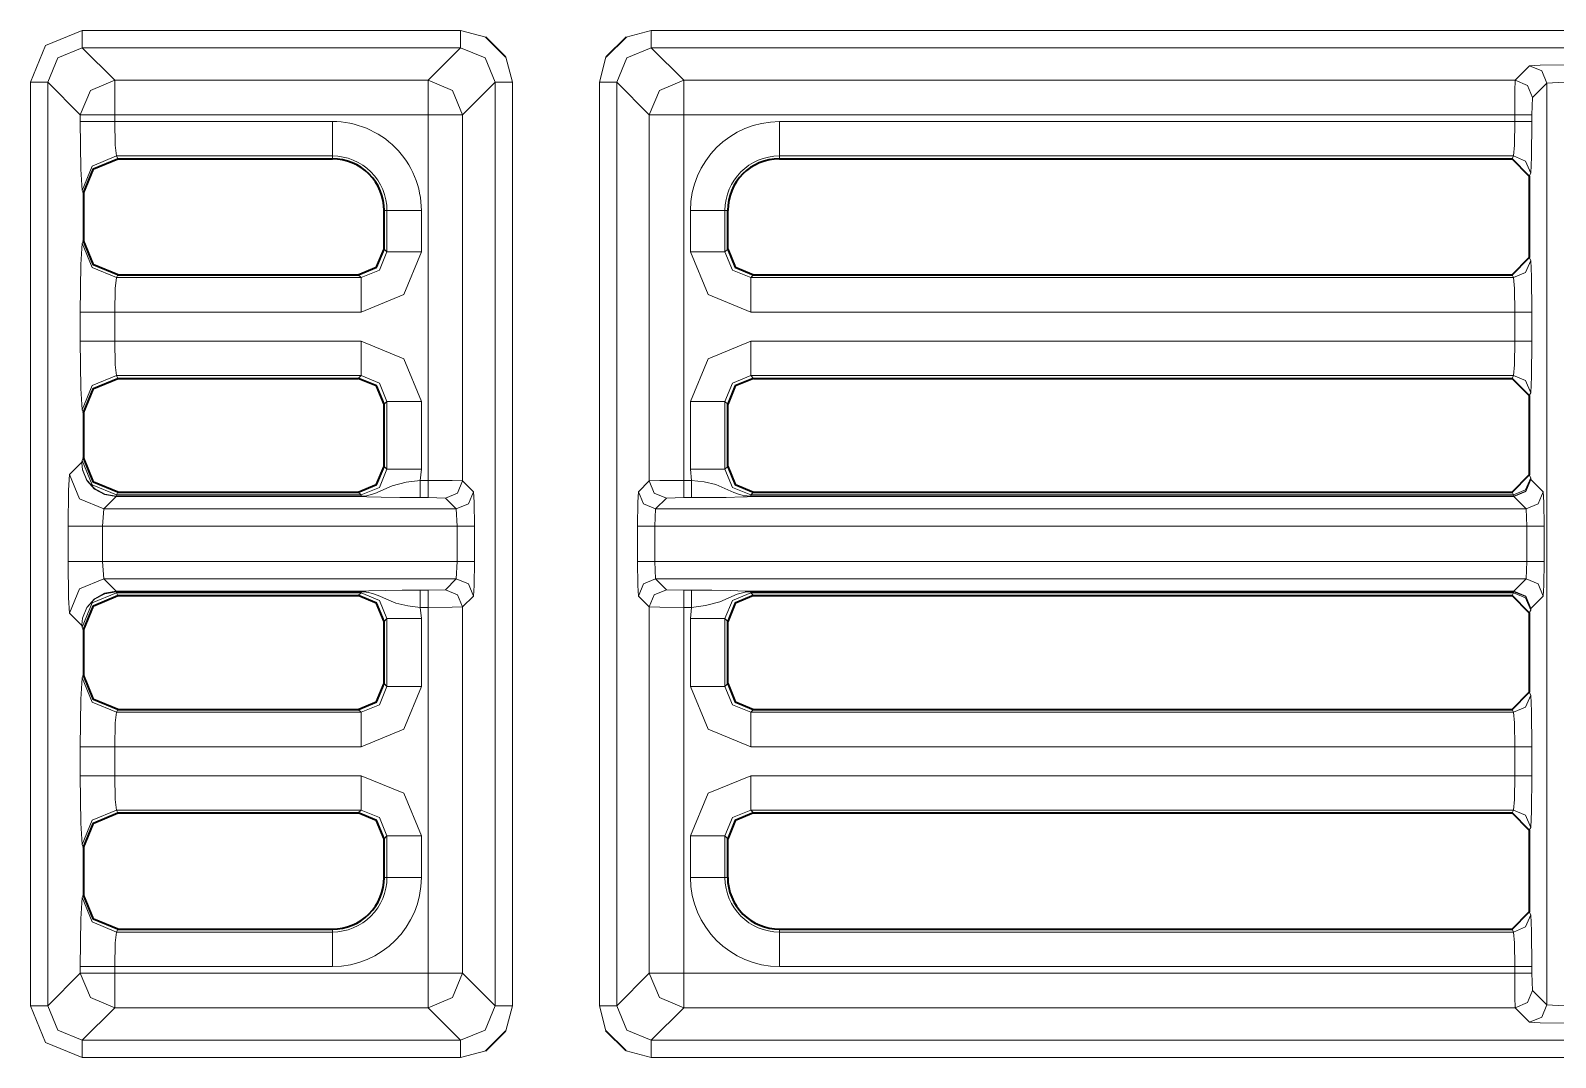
# Model space of a CAD drawing. Header units: millimetres. Extents: x 0 to 2941, y -405 to 1422.
# Drawn here: x 269.33 to 313.55, y 455.9 to 485.68 of the extents above; entities that cross this region are included whole.
import ezdxf

# ---------------------------------------------------------------- set-up
doc = ezdxf.new("R2010")
doc.units = ezdxf.units.MM
doc.layers.add('FINE', color=9, linetype='Continuous')
doc.layers.add('OUTLINE', color=7, linetype='Continuous')

msp = doc.modelspace()

# ---------------------------------------------------------------- linework, layer by layer
at = {"layer": 'FINE', "lineweight": 9}
for p, q in [((270.829, 485.677), (281.804, 485.677)), ((281.804, 485.677), (282.531, 485.489)), ((281.804, 485.177), (270.829, 485.177)), ((271.773, 484.234), (270.829, 485.177)), ((280.86, 484.234), (281.804, 485.177)), ((283.115, 484.905), (283.303, 484.178)), ((285.83, 484.178), (286.018, 484.905)), ((312.384, 484.234), (312.804, 484.654)), ((269.329, 484.178), (269.329, 457.403)), ((269.829, 457.403), (269.829, 484.178)), ((269.829, 484.178), (270.773, 483.234)), ((271.773, 484.234), (280.86, 484.234)), ((282.804, 484.178), (281.86, 483.234)), ((282.804, 457.403), (282.804, 484.178)), ((287.273, 483.234), (286.33, 484.178)), ((288.273, 484.234), (312.384, 484.234)), ((313.304, 484.154), (312.884, 483.734)), ((313.804, 484.179), (313.304, 484.154)), ((313.304, 457.427), (313.304, 484.154)), ((312.884, 483.734), (312.871, 483.234)), ((270.773, 483.234), (270.773, 483.039)), ((271.773, 483.039), (271.773, 483.234)), ((280.86, 483.234), (271.773, 483.234)), ((271.773, 483.039), (278.085, 483.039)), ((280.86, 472.634), (280.86, 483.234)), ((281.86, 483.234), (281.86, 472.621)), ((287.273, 472.621), (287.273, 483.234)), ((312.371, 483.234), (288.273, 483.234)), ((288.273, 483.234), (288.273, 472.634)), ((291.049, 483.039), (312.371, 483.039)), ((312.371, 483.039), (312.371, 483.234)), ((312.871, 483.234), (312.871, 483.039)), ((278.085, 482.04), (271.822, 482.04)), ((271.863, 481.959), (271.822, 482.04)), ((278.085, 481.959), (278.085, 482.04)), ((291.049, 482.04), (291.049, 481.959)), ((312.334, 482.04), (291.049, 482.04)), ((312.293, 481.959), (312.334, 482.04)), ((312.834, 481.54), (312.793, 481.458)), ((270.823, 481.041), (270.864, 480.958)), ((279.666, 480.459), (279.585, 480.459)), ((280.665, 480.459), (280.665, 479.261)), ((288.469, 479.261), (288.469, 480.459)), ((289.467, 480.459), (289.467, 479.261)), ((289.549, 480.459), (289.467, 480.459)), ((270.864, 479.594), (270.823, 479.511)), ((289.467, 479.261), (289.549, 479.342)), ((312.793, 479.093), (312.834, 479.011)), ((271.822, 478.512), (271.863, 478.593)), ((271.822, 478.512), (278.917, 478.512)), ((278.917, 478.512), (278.836, 478.593)), ((290.298, 478.593), (290.216, 478.512)), ((290.216, 478.512), (312.334, 478.512)), ((312.334, 478.512), (312.293, 478.593)), ((270.773, 477.513), (270.773, 476.673)), ((278.917, 477.513), (271.773, 477.513)), ((271.773, 476.673), (271.773, 477.513)), ((312.371, 477.513), (290.216, 477.513)), ((312.871, 477.513), (312.871, 476.673)), ((271.773, 476.673), (278.917, 476.673)), ((271.863, 475.593), (271.822, 475.675)), ((312.334, 475.675), (290.216, 475.675)), ((290.216, 475.675), (290.298, 475.593)), ((312.293, 475.593), (312.334, 475.675)), ((312.834, 475.175), (312.793, 475.093)), ((270.823, 474.676), (270.864, 474.593)), ((279.666, 474.926), (279.585, 474.844)), ((279.666, 472.961), (279.666, 474.926)), ((280.665, 474.926), (280.665, 472.961)), ((288.469, 472.961), (288.469, 474.926)), ((289.549, 474.844), (289.467, 474.926)), ((289.467, 474.926), (289.467, 472.961)), ((270.823, 473.211), (270.814, 473.162)), ((270.864, 473.294), (270.823, 473.211)), ((270.814, 473.162), (270.458, 472.806)), ((279.585, 473.042), (279.666, 472.961)), ((280.665, 472.961), (280.634, 472.634)), ((288.499, 472.634), (288.469, 472.961)), ((289.467, 472.961), (289.549, 473.042)), ((312.793, 472.793), (312.834, 472.712)), ((280.634, 472.634), (280.86, 472.634)), ((281.86, 472.621), (282.175, 472.306)), ((286.958, 472.306), (287.273, 472.621)), ((288.273, 472.634), (288.499, 472.634)), ((312.834, 472.712), (312.842, 472.663)), ((312.842, 472.663), (313.199, 472.306)), ((271.457, 471.806), (271.815, 472.163)), ((271.809, 472.163), (271.815, 472.163)), ((271.812, 472.18), (271.822, 472.212)), ((271.815, 472.18), (271.812, 472.18)), ((278.917, 472.163), (271.815, 472.163)), ((271.822, 472.212), (271.863, 472.293)), ((271.822, 472.212), (278.917, 472.212)), ((278.917, 472.212), (278.836, 472.293)), ((280.86, 472.134), (280.634, 472.134)), ((281.36, 472.121), (280.86, 472.134)), ((281.675, 471.806), (281.36, 472.121)), ((287.773, 472.121), (287.458, 471.806)), ((288.273, 472.134), (287.773, 472.121)), ((288.499, 472.134), (288.273, 472.134)), ((290.298, 472.293), (290.216, 472.212)), ((312.342, 472.163), (290.216, 472.163)), ((312.699, 471.806), (312.342, 472.163)), ((271.419, 471.306), (271.457, 471.806)), ((271.457, 471.806), (281.675, 471.806)), ((281.701, 471.306), (281.675, 471.806)), ((287.458, 471.806), (287.432, 471.306)), ((287.458, 471.806), (312.699, 471.806)), ((312.725, 471.306), (312.699, 471.806)), ((270.42, 471.306), (270.42, 470.281)), ((271.419, 470.281), (271.419, 471.306)), ((281.701, 471.306), (271.419, 471.306)), ((281.701, 470.281), (281.701, 471.306)), ((282.201, 471.306), (282.201, 470.281)), ((286.933, 470.281), (286.933, 471.306)), ((287.432, 471.306), (287.432, 470.281)), ((312.725, 471.306), (287.432, 471.306)), ((312.725, 470.281), (312.725, 471.306)), ((271.419, 470.281), (281.701, 470.281)), ((271.457, 469.781), (271.419, 470.281)), ((281.675, 469.781), (281.701, 470.281)), ((287.432, 470.281), (312.725, 470.281)), ((287.432, 470.281), (287.458, 469.781)), ((312.699, 469.781), (312.725, 470.281)), ((271.815, 469.423), (271.457, 469.781)), ((312.342, 469.423), (312.699, 469.781)), ((271.812, 469.407), (271.815, 469.407)), ((271.822, 469.375), (271.812, 469.407)), ((271.815, 469.423), (278.917, 469.423)), ((278.917, 469.407), (271.815, 469.407)), ((278.917, 469.375), (271.822, 469.375)), ((271.863, 469.293), (271.822, 469.375)), ((278.836, 469.293), (278.917, 469.375)), ((280.634, 469.453), (280.86, 469.453)), ((280.86, 469.453), (281.36, 469.465)), ((287.773, 469.465), (288.273, 469.453)), ((288.273, 469.453), (288.499, 469.453)), ((290.216, 469.423), (312.342, 469.423)), ((312.342, 469.407), (290.216, 469.407)), ((290.216, 469.375), (290.298, 469.293)), ((312.334, 469.375), (290.216, 469.375)), ((312.293, 469.293), (312.334, 469.375)), ((312.334, 469.375), (312.342, 469.407)), ((313.199, 469.281), (312.842, 468.924)), ((270.458, 468.781), (270.814, 468.425)), ((280.86, 468.953), (280.634, 468.953)), ((280.634, 468.953), (280.665, 468.626)), ((280.86, 458.347), (280.86, 468.953)), ((288.499, 468.953), (288.273, 468.953)), ((288.273, 468.953), (288.273, 458.347)), ((288.469, 468.626), (288.499, 468.953)), ((312.834, 468.875), (312.793, 468.793)), ((312.842, 468.924), (312.834, 468.875)), ((270.814, 468.425), (270.823, 468.376)), ((270.823, 468.376), (270.864, 468.293)), ((280.665, 468.626), (280.665, 466.661)), ((288.469, 466.661), (288.469, 468.626)), ((289.549, 468.545), (289.467, 468.626)), ((289.467, 468.626), (289.467, 466.661)), ((270.864, 466.994), (270.823, 466.911)), ((289.467, 466.661), (289.549, 466.742)), ((312.793, 466.493), (312.834, 466.411)), ((271.822, 465.912), (271.863, 465.993)), ((271.822, 465.912), (278.917, 465.912)), ((278.917, 465.912), (278.836, 465.993)), ((290.298, 465.993), (290.216, 465.912)), ((290.216, 465.912), (312.334, 465.912)), ((312.334, 465.912), (312.293, 465.993)), ((270.773, 464.913), (270.773, 464.073)), ((278.917, 464.913), (271.773, 464.913)), ((271.773, 464.073), (271.773, 464.913)), ((312.871, 464.913), (312.871, 464.073)), ((271.773, 464.073), (278.917, 464.073)), ((271.863, 462.993), (271.822, 463.075)), ((278.917, 463.075), (271.822, 463.075)), ((278.836, 462.993), (278.917, 463.075)), ((312.334, 463.075), (290.216, 463.075)), ((290.216, 463.075), (290.298, 462.993)), ((312.293, 462.993), (312.334, 463.075)), ((279.666, 462.326), (279.585, 462.244)), ((280.665, 462.326), (280.665, 461.122)), ((288.469, 461.122), (288.469, 462.326)), ((289.467, 462.326), (289.467, 461.122)), ((289.549, 462.244), (289.467, 462.326)), ((312.834, 462.576), (312.793, 462.493)), ((270.823, 462.076), (270.864, 461.994)), ((289.467, 461.122), (289.549, 461.122)), ((270.864, 460.623), (270.823, 460.54)), ((312.793, 460.122), (312.834, 460.04)), ((271.822, 459.541), (271.863, 459.622)), ((291.049, 459.622), (291.049, 459.541)), ((270.773, 458.347), (269.829, 457.403)), ((278.085, 458.543), (271.773, 458.543)), ((271.773, 458.347), (271.773, 458.543)), ((271.773, 458.347), (280.86, 458.347)), ((281.86, 458.347), (282.804, 457.403)), ((288.273, 458.347), (312.371, 458.347)), ((312.371, 458.543), (291.049, 458.543)), ((312.371, 458.347), (312.371, 458.543)), ((312.871, 458.543), (312.871, 458.347)), ((312.871, 458.347), (312.884, 457.847)), ((312.884, 457.847), (313.304, 457.427)), ((270.829, 456.403), (271.773, 457.347)), ((280.86, 457.347), (271.773, 457.347)), ((281.804, 456.403), (280.86, 457.347)), ((288.273, 457.347), (287.329, 456.403)), ((312.384, 457.347), (288.273, 457.347)), ((312.804, 456.927), (312.384, 457.347)), ((313.304, 457.427), (313.804, 457.402)), ((270.829, 456.403), (281.804, 456.403)), ((287.329, 456.403), (342.054, 456.403))]:
    msp.add_line(p, q, dxfattribs=at)
for points in [[(270.829, 485.677), (269.769, 485.238), (269.329, 484.178)], [(270.829, 485.177), (270.829, 485.328), (270.829, 485.677)], [(281.804, 485.177), (281.804, 485.328), (281.804, 485.677)], [(286.602, 485.489), (287.329, 485.677), (341.909, 485.677)], [(287.329, 485.177), (287.329, 485.328), (287.329, 485.677)], [(270.829, 485.177), (270.122, 484.885), (269.829, 484.178)], [(282.804, 484.178), (282.511, 484.885), (281.804, 485.177)], [(287.329, 485.177), (286.622, 484.885), (286.33, 484.178)], [(342.054, 485.177), (287.329, 485.177), (288.273, 484.234)], [(312.804, 484.654), (313.106, 484.672), (313.804, 484.679)], [(312.804, 484.654), (313.157, 484.507), (313.304, 484.154)], [(269.329, 484.178), (269.678, 484.178), (269.829, 484.178)], [(271.773, 484.234), (271.066, 483.941), (270.773, 483.234)], [(271.773, 483.234), (271.773, 483.932), (271.773, 484.234)], [(280.86, 484.234), (281.567, 483.941), (281.86, 483.234)], [(280.86, 483.234), (280.86, 483.932), (280.86, 484.234)], [(282.804, 484.178), (282.954, 484.178), (283.303, 484.178)], [(283.303, 484.178), (283.303, 457.403), (283.115, 456.676)], [(285.83, 484.178), (286.179, 484.178), (286.33, 484.178)], [(286.018, 456.676), (285.83, 457.403), (285.83, 484.178)], [(286.33, 484.178), (286.33, 457.403), (287.273, 458.347)], [(287.273, 483.234), (287.566, 483.941), (288.273, 484.234)], [(288.273, 483.234), (288.273, 483.932), (288.273, 484.234)], [(312.371, 483.234), (312.375, 483.932), (312.384, 484.234)], [(312.384, 484.234), (312.737, 484.087), (312.884, 483.734)], [(271.773, 483.234), (271.075, 483.234), (270.773, 483.234)], [(271.773, 483.039), (271.075, 483.039), (270.773, 483.039)], [(270.773, 483.039), (270.787, 481.662), (270.823, 481.041)], [(271.822, 482.04), (271.787, 482.35), (271.773, 483.039)], [(278.085, 483.039), (278.085, 482.35), (278.085, 482.04)], [(280.86, 483.234), (281.558, 483.234), (281.86, 483.234)], [(287.273, 483.234), (287.575, 483.234), (288.273, 483.234)], [(291.049, 482.04), (291.049, 482.35), (291.049, 483.039)], [(312.334, 482.04), (312.36, 482.35), (312.371, 483.039)], [(312.371, 483.234), (312.72, 483.234), (312.871, 483.234)], [(312.371, 483.039), (312.72, 483.039), (312.871, 483.039)], [(312.871, 483.039), (312.86, 482.006), (312.834, 481.54)], [(271.822, 482.04), (271.116, 481.747), (270.823, 481.041)], [(312.334, 482.04), (312.687, 481.893), (312.834, 481.54)], [(279.585, 479.342), (279.666, 479.261), (279.666, 480.459)], [(280.665, 480.459), (279.976, 480.459), (279.666, 480.459)], [(289.467, 480.459), (289.157, 480.459), (288.469, 480.459)], [(270.823, 479.511), (270.787, 478.89), (270.773, 477.513)], [(270.823, 479.511), (271.116, 478.805), (271.822, 478.512)], [(278.917, 478.512), (279.448, 478.73), (279.666, 479.261)], [(280.665, 479.261), (280.153, 478.025), (278.917, 477.513)], [(279.666, 479.261), (279.976, 479.261), (280.665, 479.261)], [(288.469, 479.261), (289.157, 479.261), (289.467, 479.261)], [(290.216, 477.513), (288.98, 478.025), (288.469, 479.261)], [(289.467, 479.261), (289.685, 478.73), (290.216, 478.512)], [(312.834, 479.011), (312.687, 478.659), (312.334, 478.512)], [(312.834, 479.011), (312.86, 478.546), (312.871, 477.513)], [(271.773, 477.513), (271.787, 478.202), (271.822, 478.512)], [(278.917, 478.512), (278.917, 478.202), (278.917, 477.513)], [(290.216, 477.513), (290.216, 478.202), (290.216, 478.512)], [(312.371, 477.513), (312.36, 478.202), (312.334, 478.512)], [(270.773, 477.513), (271.075, 477.513), (271.773, 477.513)], [(290.216, 476.673), (312.371, 476.673), (312.371, 477.513)], [(312.871, 477.513), (312.72, 477.513), (312.371, 477.513)], [(270.773, 476.673), (271.075, 476.673), (271.773, 476.673)], [(270.773, 476.673), (270.787, 475.297), (270.823, 474.676)], [(271.822, 475.675), (271.787, 475.985), (271.773, 476.673)], [(278.917, 475.675), (278.917, 475.985), (278.917, 476.673)], [(278.917, 476.673), (280.153, 476.162), (280.665, 474.926)], [(288.469, 474.926), (288.98, 476.162), (290.216, 476.673)], [(290.216, 475.675), (290.216, 475.985), (290.216, 476.673)], [(312.334, 475.675), (312.36, 475.985), (312.371, 476.673)], [(312.371, 476.673), (312.72, 476.673), (312.871, 476.673)], [(312.871, 476.673), (312.86, 475.641), (312.834, 475.175)], [(270.823, 474.676), (271.116, 475.382), (271.822, 475.675)], [(278.836, 475.593), (278.917, 475.675), (271.822, 475.675)], [(279.666, 474.926), (279.448, 475.457), (278.917, 475.675)], [(290.216, 475.675), (289.685, 475.457), (289.467, 474.926)], [(312.334, 475.675), (312.687, 475.528), (312.834, 475.175)], [(280.665, 474.926), (279.976, 474.926), (279.666, 474.926)], [(289.467, 474.926), (289.157, 474.926), (288.469, 474.926)], [(270.823, 473.211), (271.116, 472.505), (271.822, 472.212)], [(270.458, 472.806), (270.431, 472.353), (270.42, 471.306)], [(270.458, 472.806), (270.751, 472.099), (271.457, 471.806)], [(270.814, 473.162), (270.814, 473.138), (270.839, 472.946), (270.967, 472.641), (271.19, 472.396), (271.482, 472.237), (271.812, 472.18), (271.81, 472.168), (271.809, 472.163)], [(270.814, 473.162), (270.814, 473.138), (270.838, 472.944), (270.966, 472.634), (271.188, 472.384), (271.48, 472.221), (271.809, 472.163)], [(278.917, 472.212), (279.448, 472.43), (279.666, 472.961)], [(280.665, 472.961), (279.976, 472.961), (279.666, 472.961)], [(289.467, 472.961), (289.157, 472.961), (288.469, 472.961)], [(289.467, 472.961), (289.685, 472.43), (290.216, 472.212)], [(278.917, 472.18), (278.988, 472.182), (279.074, 472.191), (279.314, 472.251), (279.813, 472.473), (280.227, 472.584), (280.634, 472.634)], [(280.634, 472.634), (280.634, 472.285), (280.634, 472.134)], [(280.86, 472.634), (280.86, 472.285), (280.86, 472.134)], [(280.86, 472.634), (281.558, 472.63), (281.86, 472.621)], [(281.86, 472.621), (281.713, 472.268), (281.36, 472.121)], [(287.273, 472.621), (287.575, 472.63), (288.273, 472.634)], [(287.773, 472.121), (287.42, 472.268), (287.273, 472.621)], [(288.273, 472.134), (288.273, 472.285), (288.273, 472.634)], [(288.499, 472.134), (288.499, 472.285), (288.499, 472.634)], [(288.499, 472.634), (288.863, 472.591), (289.206, 472.513), (289.724, 472.288), (289.861, 472.237), (289.968, 472.208), (290.113, 472.185), (290.183, 472.18), (290.216, 472.18)], [(312.834, 472.712), (312.687, 472.359), (312.334, 472.212)], [(312.842, 472.663), (312.694, 472.323), (312.342, 472.18)], [(312.842, 472.663), (312.695, 472.31), (312.342, 472.163)], [(271.815, 472.18), (278.917, 472.18), (278.917, 472.201), (278.917, 472.212)], [(271.815, 472.163), (271.815, 472.168), (271.815, 472.18)], [(278.917, 472.18), (278.917, 472.168), (278.917, 472.163)], [(280.634, 472.134), (280.042, 472.137), (279.494, 472.146), (279.086, 472.159), (278.978, 472.163), (278.944, 472.163), (278.917, 472.163)], [(282.175, 472.306), (282.029, 471.953), (281.675, 471.806)], [(282.175, 472.306), (282.193, 472.004), (282.201, 471.306)], [(286.933, 471.306), (286.94, 472.004), (286.958, 472.306)], [(287.458, 471.806), (287.105, 471.953), (286.958, 472.306)], [(290.216, 472.163), (290.204, 472.163), (290.176, 472.163), (290.117, 472.162), (290.068, 472.16), (289.994, 472.158), (289.5, 472.143), (289.029, 472.137), (288.499, 472.134)], [(290.216, 472.212), (312.334, 472.212), (312.293, 472.293)], [(290.216, 472.18), (312.342, 472.18), (312.334, 472.212)], [(290.216, 472.18), (290.216, 472.201), (290.216, 472.212)], [(290.216, 472.163), (290.216, 472.168), (290.216, 472.18)], [(312.342, 472.163), (312.342, 472.168), (312.342, 472.18)], [(313.199, 472.306), (313.053, 471.953), (312.699, 471.806)], [(313.199, 472.306), (313.217, 472.004), (313.225, 471.306)], [(270.42, 471.306), (270.721, 471.306), (271.419, 471.306)], [(281.701, 471.306), (282.05, 471.306), (282.201, 471.306)], [(287.432, 471.306), (287.083, 471.306), (286.933, 471.306)], [(313.225, 471.306), (313.074, 471.306), (312.725, 471.306)], [(313.225, 471.306), (313.225, 470.281), (313.217, 469.583), (313.199, 469.281)], [(270.42, 470.281), (270.721, 470.281), (271.419, 470.281)], [(270.42, 470.281), (270.431, 469.234), (270.458, 468.781)], [(281.701, 470.281), (282.05, 470.281), (282.201, 470.281)], [(282.201, 470.281), (282.193, 469.583), (282.175, 469.281)], [(287.432, 470.281), (287.083, 470.281), (286.933, 470.281)], [(286.958, 469.281), (286.94, 469.583), (286.933, 470.281)], [(313.225, 470.281), (313.074, 470.281), (312.725, 470.281)], [(270.458, 468.781), (270.751, 469.488), (271.457, 469.781)], [(281.36, 469.465), (281.675, 469.781), (271.457, 469.781)], [(281.675, 469.781), (282.029, 469.634), (282.175, 469.281)], [(287.458, 469.781), (287.105, 469.634), (286.958, 469.281)], [(312.699, 469.781), (287.458, 469.781), (287.773, 469.465)], [(313.199, 469.281), (313.053, 469.634), (312.699, 469.781)], [(270.814, 468.425), (270.814, 468.449), (270.838, 468.643), (270.966, 468.953), (271.188, 469.203), (271.48, 469.365), (271.809, 469.423)], [(270.814, 468.425), (270.814, 468.449), (270.839, 468.64), (270.967, 468.946), (271.19, 469.191), (271.482, 469.35), (271.812, 469.407)], [(270.823, 468.376), (271.116, 469.082), (271.822, 469.375)], [(271.815, 469.423), (271.809, 469.423), (271.81, 469.419), (271.812, 469.407)], [(271.815, 469.407), (271.815, 469.419), (271.815, 469.423)], [(278.917, 469.423), (278.93, 469.424), (278.957, 469.424), (279.016, 469.425), (279.065, 469.427), (279.139, 469.429), (279.633, 469.444), (280.104, 469.45), (280.634, 469.453)], [(278.917, 469.423), (278.917, 469.419), (278.917, 469.407)], [(280.634, 468.953), (280.27, 468.996), (279.927, 469.074), (279.409, 469.299), (279.272, 469.35), (279.166, 469.379), (279.02, 469.402), (278.95, 469.406), (278.917, 469.407)], [(278.917, 469.375), (278.917, 469.386), (278.917, 469.407)], [(279.666, 468.626), (279.448, 469.157), (278.917, 469.375)], [(280.634, 469.453), (280.634, 469.302), (280.634, 468.953)], [(280.86, 469.453), (280.86, 469.302), (280.86, 468.953)], [(281.36, 469.465), (281.713, 469.319), (281.86, 468.966)], [(282.175, 469.281), (281.86, 468.966), (281.86, 458.347)], [(287.273, 458.347), (287.273, 468.966), (286.958, 469.281)], [(287.773, 469.465), (287.42, 469.319), (287.273, 468.966)], [(288.273, 469.453), (288.273, 469.302), (288.273, 468.953)], [(288.499, 469.453), (288.499, 469.302), (288.499, 468.953)], [(288.499, 469.453), (289.091, 469.45), (289.639, 469.44), (290.047, 469.427), (290.155, 469.424), (290.189, 469.424), (290.216, 469.423)], [(290.216, 469.407), (290.146, 469.405), (290.059, 469.396), (289.82, 469.336), (289.32, 469.114), (288.906, 469.003), (288.499, 468.953)], [(290.216, 469.375), (289.685, 469.157), (289.467, 468.626)], [(290.216, 469.423), (290.216, 469.419), (290.216, 469.407)], [(290.216, 469.375), (290.216, 469.386), (290.216, 469.407)], [(312.834, 468.875), (312.687, 469.228), (312.334, 469.375)], [(312.842, 468.924), (312.695, 469.277), (312.342, 469.423)], [(312.342, 469.407), (312.342, 469.419), (312.342, 469.423)], [(312.842, 468.924), (312.694, 469.264), (312.342, 469.407)], [(281.86, 468.966), (281.558, 468.957), (280.86, 468.953)], [(288.273, 468.953), (287.575, 468.957), (287.273, 468.966)], [(279.585, 466.742), (279.666, 466.661), (279.666, 468.626), (279.585, 468.545)], [(280.665, 468.626), (279.976, 468.626), (279.666, 468.626)], [(289.467, 468.626), (289.157, 468.626), (288.469, 468.626)], [(270.823, 466.911), (270.787, 466.29), (270.773, 464.913)], [(270.823, 466.911), (271.116, 466.205), (271.822, 465.912)], [(278.917, 465.912), (279.448, 466.13), (279.666, 466.661)], [(280.665, 466.661), (280.153, 465.425), (278.917, 464.913)], [(280.665, 466.661), (279.976, 466.661), (279.666, 466.661)], [(289.467, 466.661), (289.157, 466.661), (288.469, 466.661)], [(290.216, 464.913), (288.98, 465.425), (288.469, 466.661)], [(289.467, 466.661), (289.685, 466.13), (290.216, 465.912)], [(312.834, 466.411), (312.687, 466.059), (312.334, 465.912)], [(312.834, 466.411), (312.86, 465.946), (312.871, 464.913)], [(271.773, 464.913), (271.787, 465.602), (271.822, 465.912)], [(278.917, 464.913), (278.917, 465.602), (278.917, 465.912)], [(290.216, 464.913), (290.216, 465.602), (290.216, 465.912)], [(312.371, 464.913), (312.36, 465.602), (312.334, 465.912)], [(270.773, 464.913), (271.075, 464.913), (271.773, 464.913)], [(290.216, 464.073), (312.371, 464.073), (312.371, 464.913), (290.216, 464.913)], [(312.871, 464.913), (312.72, 464.913), (312.371, 464.913)], [(270.773, 464.073), (271.075, 464.073), (271.773, 464.073)], [(270.773, 464.073), (270.787, 462.697), (270.823, 462.076)], [(271.822, 463.075), (271.787, 463.385), (271.773, 464.073)], [(278.917, 464.073), (278.917, 463.385), (278.917, 463.075)], [(278.917, 464.073), (280.153, 463.562), (280.665, 462.326)], [(288.469, 462.326), (288.98, 463.562), (290.216, 464.073)], [(290.216, 463.075), (290.216, 463.385), (290.216, 464.073)], [(312.334, 463.075), (312.36, 463.385), (312.371, 464.073)], [(312.871, 464.073), (312.72, 464.073), (312.371, 464.073)], [(312.871, 464.073), (312.86, 463.041), (312.834, 462.576)], [(270.823, 462.076), (271.116, 462.782), (271.822, 463.075)], [(279.666, 462.326), (279.448, 462.857), (278.917, 463.075)], [(290.216, 463.075), (289.685, 462.857), (289.467, 462.326)], [(312.334, 463.075), (312.687, 462.928), (312.834, 462.576)], [(279.585, 461.122), (279.666, 461.122), (279.666, 462.326)], [(279.666, 462.326), (279.976, 462.326), (280.665, 462.326)], [(288.469, 462.326), (289.157, 462.326), (289.467, 462.326)], [(279.666, 461.122), (279.976, 461.122), (280.665, 461.122)], [(288.469, 461.122), (289.157, 461.122), (289.467, 461.122)], [(270.823, 460.54), (270.787, 459.919), (270.773, 458.543), (270.773, 458.347)], [(270.823, 460.54), (271.116, 459.834), (271.822, 459.541)], [(312.834, 460.04), (312.687, 459.688), (312.334, 459.541)], [(312.834, 460.04), (312.86, 459.575), (312.871, 458.543)], [(271.773, 458.543), (271.787, 459.231), (271.822, 459.541)], [(271.822, 459.541), (278.085, 459.541), (278.085, 459.622)], [(278.085, 459.541), (278.085, 459.231), (278.085, 458.543)], [(291.049, 459.541), (312.334, 459.541), (312.293, 459.622)], [(291.049, 458.543), (291.049, 459.231), (291.049, 459.541)], [(312.371, 458.543), (312.36, 459.231), (312.334, 459.541)], [(270.773, 458.543), (271.075, 458.543), (271.773, 458.543)], [(270.773, 458.347), (271.075, 458.347), (271.773, 458.347)], [(270.773, 458.347), (271.066, 457.64), (271.773, 457.347)], [(271.773, 457.347), (271.773, 457.649), (271.773, 458.347)], [(280.86, 458.347), (281.558, 458.347), (281.86, 458.347)], [(281.86, 458.347), (281.567, 457.64), (280.86, 457.347)], [(280.86, 457.347), (280.86, 457.649), (280.86, 458.347)], [(287.273, 458.347), (287.575, 458.347), (288.273, 458.347)], [(288.273, 457.347), (287.566, 457.64), (287.273, 458.347)], [(288.273, 457.347), (288.273, 457.649), (288.273, 458.347)], [(312.871, 458.543), (312.72, 458.543), (312.371, 458.543)], [(312.871, 458.347), (312.72, 458.347), (312.371, 458.347)], [(312.384, 457.347), (312.375, 457.649), (312.371, 458.347)], [(312.884, 457.847), (312.737, 457.494), (312.384, 457.347)], [(269.829, 457.403), (269.678, 457.403), (269.329, 457.403)], [(269.329, 457.403), (269.769, 456.343), (270.829, 455.904)], [(269.829, 457.403), (270.122, 456.696), (270.829, 456.403)], [(281.804, 456.403), (282.511, 456.696), (282.804, 457.403)], [(282.804, 457.403), (282.954, 457.403), (283.303, 457.403)], [(285.83, 457.403), (286.179, 457.403), (286.33, 457.403)], [(286.33, 457.403), (286.622, 456.696), (287.329, 456.403)], [(313.304, 457.427), (313.157, 457.074), (312.804, 456.927)], [(313.804, 456.902), (313.106, 456.909), (312.804, 456.927)], [(270.829, 455.904), (270.829, 456.253), (270.829, 456.403)], [(281.804, 455.904), (281.804, 456.253), (281.804, 456.403)], [(287.329, 455.904), (287.329, 456.253), (287.329, 456.403)], [(282.531, 456.092), (281.804, 455.904), (270.829, 455.904)], [(341.909, 455.904), (287.329, 455.904), (286.602, 456.092)]]:
    msp.add_lwpolyline(points, dxfattribs=at)
for points in [[(280.665, 480.459, 0.414238), (278.085, 483.038)], [(291.049, 483.038, 0.414204), (288.469, 480.459)], [(279.666, 480.459, 0.414237), (278.085, 482.04)], [(291.049, 482.04, 0.41419), (289.467, 480.459)], [(278.085, 459.541, 0.414222), (279.666, 461.122)], [(278.085, 458.542, 0.414209), (280.665, 461.122)], [(288.469, 461.122, 0.414204), (291.049, 458.542)], [(289.467, 461.122, 0.414206), (291.049, 459.541)]]:
    msp.add_lwpolyline(points, format="xyb", dxfattribs=at)
at = {"layer": 'OUTLINE', "lineweight": 40}
for p, q in [((283.115, 484.905), (282.531, 485.489)), ((286.602, 485.489), (286.018, 484.905)), ((271.863, 481.959), (278.085, 481.959)), ((291.049, 481.959), (312.293, 481.959)), ((312.793, 481.458), (312.293, 481.959)), ((312.793, 481.458), (312.793, 479.093)), ((270.864, 480.958), (270.864, 479.594)), ((279.585, 479.342), (279.585, 480.459)), ((289.549, 479.342), (289.549, 480.459)), ((312.293, 478.593), (312.793, 479.093)), ((271.863, 478.593), (278.836, 478.593)), ((290.298, 478.593), (312.293, 478.593)), ((271.863, 475.593), (278.836, 475.593)), ((290.298, 475.593), (312.293, 475.593)), ((312.793, 475.093), (312.293, 475.593)), ((312.793, 475.093), (312.793, 472.793)), ((270.864, 474.593), (270.864, 473.294)), ((279.585, 473.042), (279.585, 474.844)), ((289.549, 473.042), (289.549, 474.844)), ((312.293, 472.293), (312.793, 472.793)), ((271.863, 472.293), (278.836, 472.293)), ((290.298, 472.293), (312.293, 472.293)), ((271.863, 469.293), (278.836, 469.293)), ((290.298, 469.293), (312.293, 469.293)), ((312.793, 468.793), (312.293, 469.293)), ((312.793, 468.793), (312.793, 466.493)), ((279.585, 466.742), (279.585, 468.545)), ((289.549, 466.742), (289.549, 468.545)), ((270.864, 468.293), (270.864, 466.994)), ((312.293, 465.993), (312.793, 466.493)), ((271.863, 465.993), (278.836, 465.993)), ((290.298, 465.993), (312.293, 465.993)), ((271.863, 462.993), (278.836, 462.993)), ((290.298, 462.993), (312.293, 462.993)), ((312.793, 462.493), (312.293, 462.993)), ((279.585, 461.122), (279.585, 462.244)), ((289.549, 461.122), (289.549, 462.244)), ((312.793, 462.493), (312.793, 460.122)), ((270.864, 461.994), (270.864, 460.623)), ((312.293, 459.622), (312.793, 460.122)), ((271.863, 459.622), (278.085, 459.622)), ((291.049, 459.622), (312.293, 459.622)), ((282.531, 456.092), (283.115, 456.676)), ((286.602, 456.092), (286.018, 456.676))]:
    msp.add_line(p, q, dxfattribs=at)
for points in [[(270.864, 480.958), (271.157, 481.666), (271.863, 481.959)], [(271.863, 478.593), (271.157, 478.886), (270.864, 479.594)], [(278.836, 478.593), (279.365, 478.813), (279.585, 479.342)], [(289.549, 479.342), (289.768, 478.813), (290.298, 478.593)], [(270.864, 474.593), (271.157, 475.301), (271.863, 475.593)], [(279.585, 474.844), (279.365, 475.374), (278.836, 475.593)], [(290.298, 475.593), (289.768, 475.374), (289.549, 474.844)], [(271.863, 472.293), (271.157, 472.586), (270.864, 473.294)], [(278.836, 472.293), (279.365, 472.513), (279.585, 473.042)], [(289.549, 473.042), (289.768, 472.513), (290.298, 472.293)], [(270.864, 468.293), (271.157, 469), (271.863, 469.293)], [(279.585, 468.545), (279.365, 469.074), (278.836, 469.293)], [(290.298, 469.293), (289.768, 469.074), (289.549, 468.545)], [(271.863, 465.993), (271.157, 466.286), (270.864, 466.994)], [(278.836, 465.993), (279.365, 466.213), (279.585, 466.742)], [(289.549, 466.742), (289.768, 466.213), (290.298, 465.993)], [(270.864, 461.994), (271.157, 462.701), (271.863, 462.993)], [(279.585, 462.244), (279.365, 462.774), (278.836, 462.993)], [(290.298, 462.993), (289.768, 462.774), (289.549, 462.244)], [(271.863, 459.622), (271.157, 459.915), (270.864, 460.623)]]:
    msp.add_lwpolyline(points, dxfattribs=at)
for points in [[(279.585, 480.459, 0.414214), (278.085, 481.959)], [(291.049, 481.959, 0.414205), (289.549, 480.459)], [(278.085, 459.622, 0.414214), (279.585, 461.122)], [(289.549, 461.122, 0.414222), (291.049, 459.622)]]:
    msp.add_lwpolyline(points, format="xyb", dxfattribs=at)

doc.saveas('drawing.dxf')
